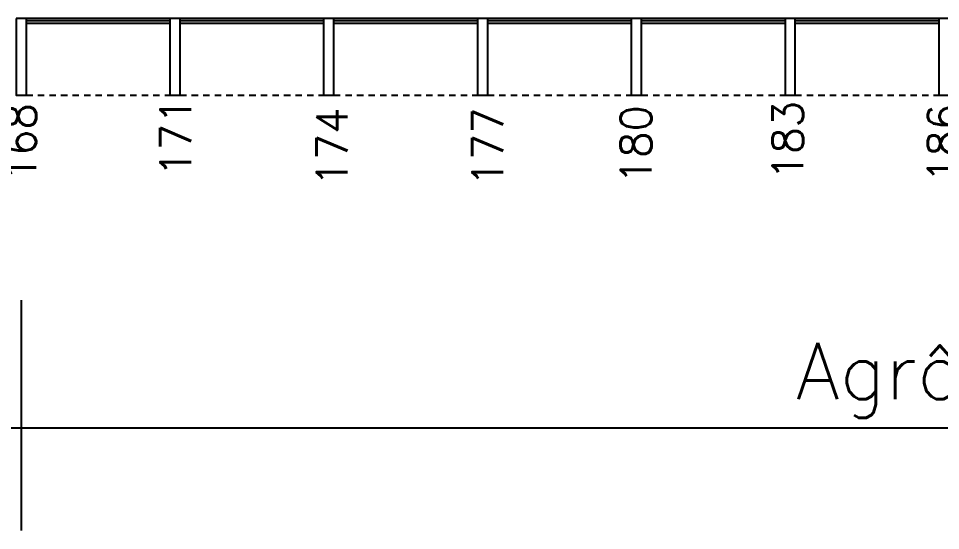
# Model space of a CAD drawing. Header units: millimetres. Extents: x 2641 to 2879, y 1208 to 1302.
# Drawn here: x 2821.98 to 2839.97, y 1210.89 to 1220.89 of the extents above; entities that cross this region are included whole.
import ezdxf

# ---------------------------------------------------------------- set-up
doc = ezdxf.new("R2010")
doc.units = ezdxf.units.MM
doc.linetypes.add('HIDDEN2', pattern=[0.1875, 0.125, -0.0625])
for name, color, linetype in [('ESQ', 1, 'Continuous'), ('ESTR', 3, 'Continuous'), ('NOPILAR1', 2, 'Continuous'), ('PROJ', 1, 'HIDDEN2'), ('TEXTOCENTROCUSTO', 2, 'Continuous')]:
    doc.layers.add(name, color=color, linetype=linetype)
doc.styles.add('1', font='romans.shx')
doc.styles.add('NOPILAR', font='simplex.shx', dxfattribs={"height": 0.6})
doc.dimstyles.new('1-600', dxfattribs={"dimtxt": 1.1, "dimasz": 2.5, "dimexe": 2, "dimexo": 4, "dimgap": 0.2, "dimtad": 1, "dimdec": 0, "dimzin": 4, "dimdsep": 46, "dimlunit": 6, "dimtxsty": '1', "dimblk1": 'NONE', "dimblk2": 'NONE', "dimsah": 1, "dimcen": 0, "dimclrd": 2, "dimclre": 2, "dimclrt": 2, "dimadec": 0, "dimazin": 0, "dimtfac": 1, "dimtdec": 0, "dimtmove": 2, "dimatfit": 3, "dimldrblk": 'NONE', "dimfxl": 1, "dimtolj": 1, "dimtzin": 0, "dimarcsym": 0})

# ---------------------------------------------------------------- blocks, each defined once
blk = doc.blocks.new('PILAR-SLS')
blk.add_lwpolyline([(0.003, -72.501), (0.003, -74.001), (0.203, -74.001), (0.203, -72.501)], close=True)
blk = doc.blocks.new('*D51')
at = {"layer": 'DEFPOINTS', "color": 0, "transparency": 16777216}
for p in [(2822.033, 1219.395), (2870.133, 1219.395), (2822.033, 1212.895)]:
    blk.add_point(p, dxfattribs=at)
at = {"layer": 'TEXTOCENTROCUSTO', "color": 2, "lineweight": -2, "transparency": 16777216}
for p, q in [((2822.033, 1215.395), (2822.033, 1210.895)), ((2870.133, 1215.395), (2870.133, 1210.895)), ((2870.133, 1212.895), (2822.033, 1212.895))]:
    blk.add_line(p, q, dxfattribs=at)
at = {"layer": 'TEXTOCENTROCUSTO', "color": 2, "transparency": 16777216, "insert": (2846.083, 1213.828), "char_height": 1.1, "attachment_point": 5, "style": '1'}
blk.add_mtext('\\A1;Agrônomia e Veterinária', dxfattribs=at)
blk = doc.blocks.new('_NONE')
at = {"color": 0, "linetype": 'ByBlock'}
blk.add_circle((0, 0), 0.25, dxfattribs=at)
blk = doc.blocks.new('*D52')
at = {"layer": 'DEFPOINTS', "color": 0, "transparency": 16777216}
for p in [(2731.933, 1219.395), (2822.033, 1219.395), (2731.933, 1212.895)]:
    blk.add_point(p, dxfattribs=at)
at = {"layer": 'TEXTOCENTROCUSTO', "color": 2, "lineweight": -2, "transparency": 16777216}
for p, q in [((2731.933, 1215.395), (2731.933, 1210.895)), ((2822.033, 1215.395), (2822.033, 1210.895)), ((2822.033, 1212.895), (2731.933, 1212.895))]:
    blk.add_line(p, q, dxfattribs=at)
at = {"layer": 'TEXTOCENTROCUSTO', "color": 2, "transparency": 16777216, "insert": (2776.983, 1213.828), "char_height": 1.1, "attachment_point": 5, "style": '1'}
blk.add_mtext('\\A1;Biologia', dxfattribs=at)

msp = doc.modelspace()

# ---------------------------------------------------------------- linework, layer by layer
at = {"layer": 'ESQ'}
for p, q in [((2824.933, 1220.895), (2822.133, 1220.895)), ((2824.933, 1220.845), (2822.133, 1220.845)), ((2824.933, 1220.795), (2822.133, 1220.795)), ((2827.933, 1220.895), (2825.133, 1220.895)), ((2827.933, 1220.845), (2825.133, 1220.845)), ((2827.933, 1220.795), (2825.133, 1220.795)), ((2830.933, 1220.895), (2828.133, 1220.895)), ((2830.933, 1220.845), (2828.133, 1220.845)), ((2830.933, 1220.795), (2828.133, 1220.795)), ((2833.933, 1220.895), (2831.133, 1220.895)), ((2833.933, 1220.845), (2831.133, 1220.845)), ((2833.933, 1220.795), (2831.133, 1220.795)), ((2836.933, 1220.895), (2834.133, 1220.895)), ((2836.933, 1220.845), (2834.133, 1220.845)), ((2836.933, 1220.795), (2834.133, 1220.795)), ((2839.933, 1220.895), (2837.133, 1220.895)), ((2839.933, 1220.845), (2837.133, 1220.845)), ((2839.933, 1220.795), (2837.133, 1220.795))]:
    msp.add_line(p, q, dxfattribs=at)
at = {"layer": 'PROJ'}
for p, q in [((2822.133, 1219.395), (2824.933, 1219.395)), ((2825.133, 1219.395), (2827.933, 1219.395)), ((2828.133, 1219.395), (2830.933, 1219.395)), ((2831.133, 1219.395), (2833.933, 1219.395)), ((2834.133, 1219.395), (2836.933, 1219.395)), ((2837.133, 1219.395), (2839.933, 1219.395))]:
    msp.add_line(p, q, dxfattribs=at)

# ---------------------------------------------------------------- block references
at = {"layer": 'ESTR'}
for p in [(2821.93, 1293.396), (2824.93, 1293.396), (2827.93, 1293.396), (2830.93, 1293.396), (2833.93, 1293.396), (2836.93, 1293.396), (2839.93, 1293.396)]:
    msp.add_blockref('PILAR-SLS', p, dxfattribs=at)

# ---------------------------------------------------------------- texts
at = {"layer": 'NOPILAR1', "style": 'NOPILAR'}
for s, p in [('168', (2822.322, 1217.699)), ('171', (2825.346, 1217.806)), ('174', (2828.395, 1217.613)), ('180', (2834.327, 1217.658)), ('183', (2837.288, 1217.74)), ('186', (2840.319, 1217.684)), ('177', (2831.432, 1217.613))]:
    msp.add_text(s, height=0.6, rotation=90, dxfattribs=at).set_placement(p)

# ---------------------------------------------------------------- dimensions: what is measured, and where the dimension line sits
at = {"layer": 'TEXTOCENTROCUSTO'}
for p1, p2, text, picture, middle in [((2822.033, 1219.395), (2731.933, 1219.395), 'Biologia', '*D52', (2776.983, 1213.828)), ((2870.133, 1219.395), (2822.033, 1219.395), 'Agrônomia e Veterinária', '*D51', (2846.083, 1213.828))]:
    dim = msp.add_aligned_dim(p1=p1, p2=p2, distance=6.5, text=text, dimstyle='1-600', dxfattribs=at)
    dim.commit()
    dim.dimension.update_dxf_attribs({"geometry": picture, "text_midpoint": middle})

doc.saveas('drawing.dxf')
